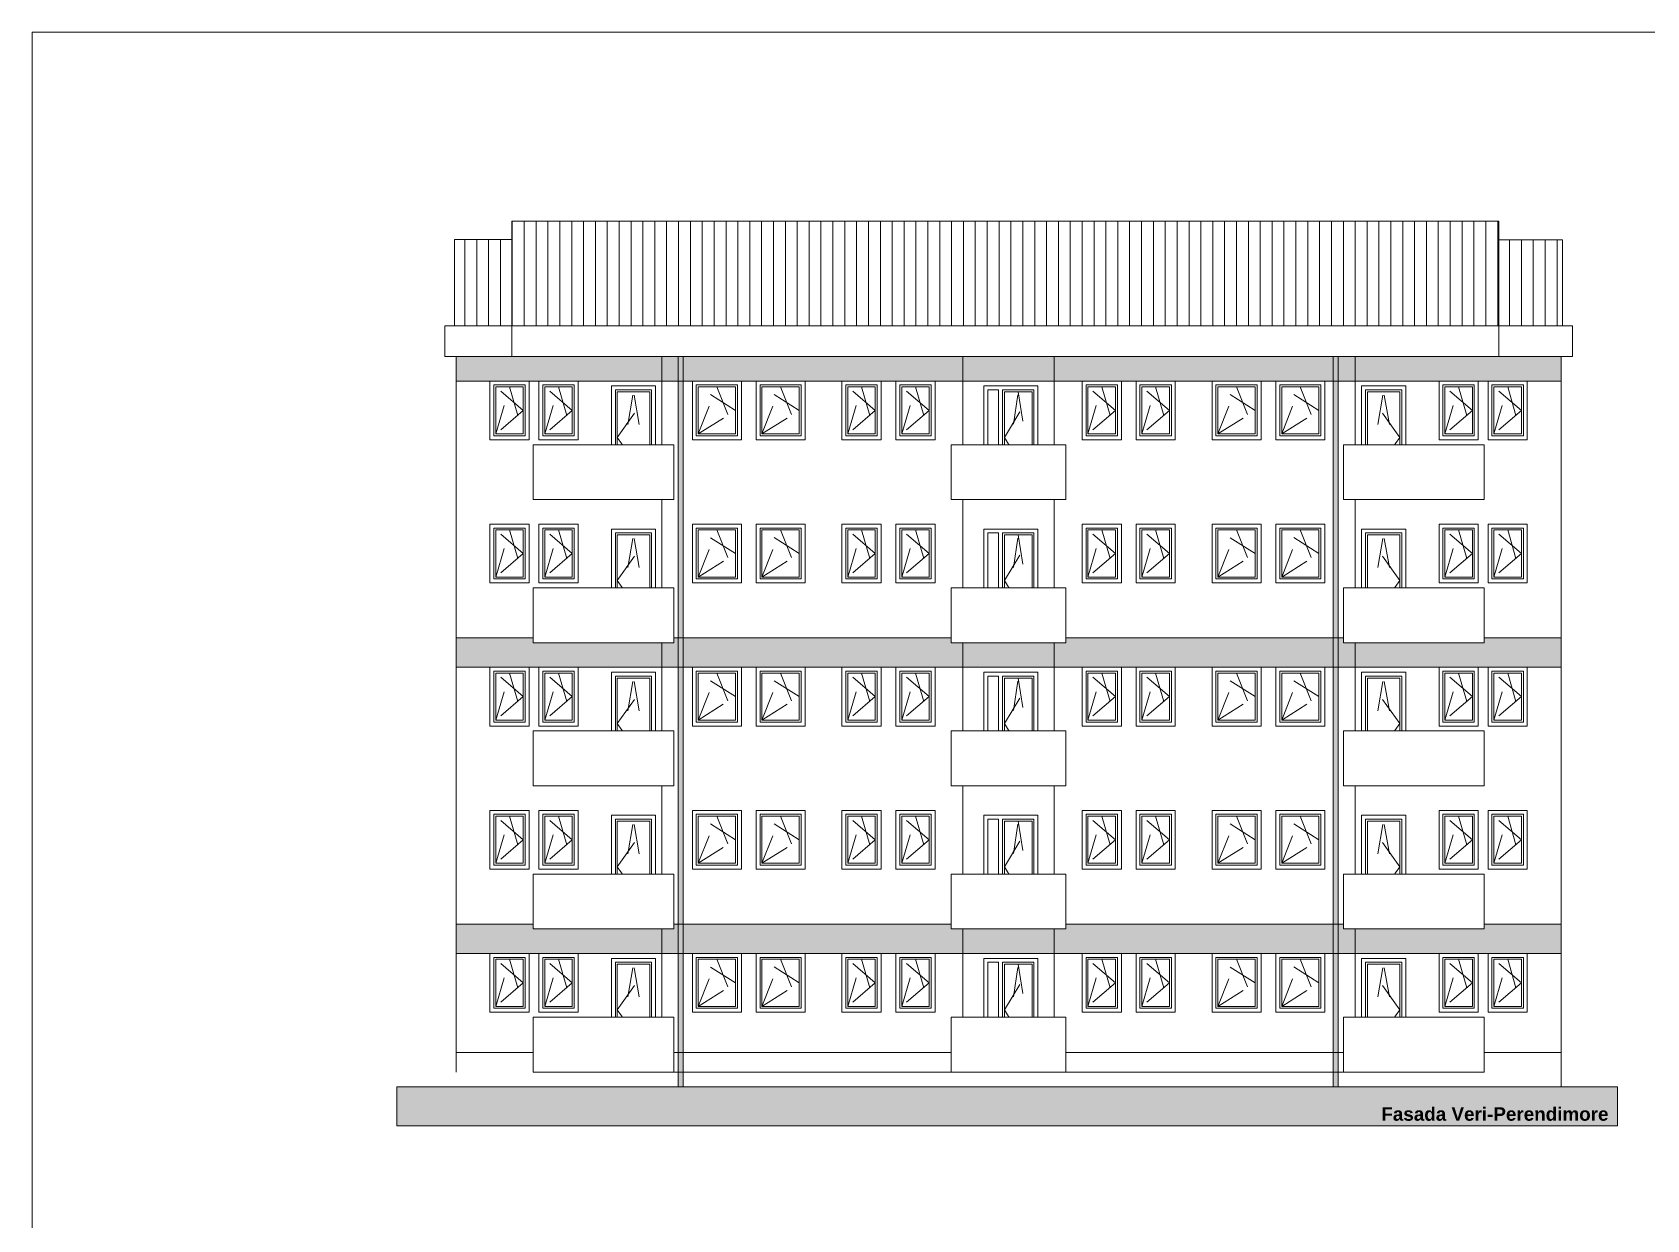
# Model space of a CAD drawing. Header units: millimetres. Extents: x 2447693 to 2624673, y -124111 to -81443.
# Drawn here: x 2573767 to 2600964, y -101454 to -81443 of the extents above; entities that cross this region are included whole.
import ezdxf

# ---------------------------------------------------------------- set-up
doc = ezdxf.new("R2010")
doc.units = ezdxf.units.MM
doc.header["$MEASUREMENT"] = 0
doc.linetypes.add('thk_line_type', pattern=[1000, 500, -500])
doc.linetypes.add('Wipeout_Contour', pattern=[1000, 0, -1000])
for name, color, linetype, lineweight in [('2D Drafting - General_Pen_No__1', 7, 'Continuous', 5), ('Dimensioning - General_Pen_No__41', 7, 'Continuous', 5), ('Exterior walls_Pen_No__1', 7, 'Continuous', 5), ('Exterior walls_Pen_No__20', 1, 'Continuous', 5), ('Exterior walls_Pen_No__80', 3, 'Continuous', 5), ('Lines_Pen_No__20', 1, 'Continuous', 5), ('Shell - Roof_Pen_No__1', 7, 'Continuous', 5), ('Shell - Roof_Pen_No__21', 7, 'Continuous', 5)]:
    doc.layers.add(name, color=color, linetype=linetype, lineweight=lineweight)
doc.layers.add('2D Drafting - General_Pen_No__61', color=7, linetype='Continuous', lineweight=5, true_color=0x6a6a6a)
doc.layers.add('Shell - Roof_Pen_No__81', color=7, linetype='Continuous', lineweight=5, true_color=0x6a6a6a)
doc.layers.add('Exterior walls', color=7, linetype='Continuous')
doc.layers.add('Shell - Roof', color=7, linetype='Continuous')
doc.styles.add('GENERATED_STYLE_1', font='')
doc.styles.get('GENERATED_STYLE_1').set_extended_font_data('Arial', bold=True)
pattern_1 = [(90, (2247653.82, -76424.97), (-200, 0), [])]

# ---------------------------------------------------------------- blocks, each defined once
blk = doc.blocks.new('Wall_1', base_point=(2595731, -86907))
at = {"layer": 'Exterior walls', "linetype": 'Continuous', "lineweight": 5}
blk.add_hatch(color=255, dxfattribs=at).paths.add_polyline_path([(2595681, -86907), (2595681, -99213), (2595764, -99213), (2595764, -86907)])
at = {"layer": 'Exterior walls_Pen_No__1', "color": 7, "linetype": 'Continuous', "lineweight": 5, "flags": 128}
for points in [[(2595681, -86907), (2595681, -99213)], [(2595764, -86907), (2595681, -86907)], [(2595764, -99213), (2595764, -86907)], [(2595681, -99213), (2595764, -99213)]]:
    blk.add_lwpolyline(points, dxfattribs=at)
blk = doc.blocks.new('Wall_2', base_point=(2584697, -86907))
at = {"layer": 'Exterior walls', "linetype": 'Continuous', "lineweight": 5}
blk.add_hatch(color=255, dxfattribs=at).paths.add_polyline_path([(2584647, -86907), (2584647, -99213), (2584730, -99213), (2584730, -86907)])
at = {"layer": 'Exterior walls_Pen_No__1', "color": 7, "linetype": 'Continuous', "lineweight": 5, "flags": 128}
for points in [[(2584647, -86907), (2584647, -99213)], [(2584730, -86907), (2584647, -86907)], [(2584730, -99213), (2584730, -86907)], [(2584647, -99213), (2584730, -99213)]]:
    blk.add_lwpolyline(points, dxfattribs=at)

msp = doc.modelspace()

# ---------------------------------------------------------------- hatches: boundary and pattern name
at = {"layer": '2D Drafting - General_Pen_No__61', "linetype": 'Continuous', "lineweight": 5, "true_color": 0x6a6a6a}
msp.add_hatch(color=251, dxfattribs=at).paths.add_polyline_path([(2583210, -99213), (2600472, -99213), (2600472, -99873), (2583210, -99873), (2579907, -99873), (2579907, -99213)])
at = {"layer": 'Exterior walls_Pen_No__80', "linetype": 'Continuous', "lineweight": 0, "true_color": 0x007f00}
for points in [[(2580906, -86907), (2599522, -86907), (2599522, -87320), (2588975, -87320), (2587984, -87320), (2587034, -87320), (2586539, -87320), (2580906, -87320)], [(2599522, -91647), (2599522, -92143), (2588975, -92143), (2587984, -92143), (2587034, -92143), (2586539, -92143), (2580906, -92143), (2580906, -91647)], [(2599522, -96471), (2599522, -96966), (2588975, -96966), (2587984, -96966), (2587034, -96966), (2586539, -96966), (2580906, -96966), (2580906, -96471)]]:
    msp.add_hatch(color=96, dxfattribs=at).paths.add_polyline_path(points)

# ---------------------------------------------------------------- linework, layer by layer
at = {"layer": '2D Drafting - General_Pen_No__1', "color": 7, "linetype": 'Continuous', "lineweight": 5, "flags": 128}
msp.add_lwpolyline([(2583210, -99213), (2600472, -99213), (2600472, -99873), (2583210, -99873), (2579907, -99873), (2579907, -99213)], close=True, dxfattribs=at)
at = {"layer": 'Exterior walls_Pen_No__1', "color": 7, "linetype": 'Continuous', "lineweight": 5, "flags": 128}
for points in [[(2580906, -86907), (2599522, -86907), (2599522, -87320), (2588975, -87320), (2587984, -87320), (2587034, -87320), (2586539, -87320), (2580906, -87320)], [(2599522, -91647), (2599522, -92143), (2588975, -92143), (2587984, -92143), (2587034, -92143), (2586539, -92143), (2580906, -92143), (2580906, -91647)], [(2599522, -96471), (2599522, -96966), (2588975, -96966), (2587984, -96966), (2587034, -96966), (2586539, -96966), (2580906, -96966), (2580906, -96471)]]:
    msp.add_lwpolyline(points, close=True, dxfattribs=at)
at = {"layer": 'Exterior walls_Pen_No__20', "color": 1, "linetype": 'Continuous', "lineweight": 5}
for points in [[(2581476, -88311), (2582137, -88311), (2582137, -87320), (2581476, -87320)], [(2581542, -88245), (2582071, -88245), (2582071, -87386), (2581542, -87386)], [(2581575, -88211), (2582038, -88211), (2582038, -87419), (2581575, -87419)], [(2582302, -88311), (2582963, -88311), (2582963, -87320), (2582302, -87320)], [(2582368, -88245), (2582896, -88245), (2582896, -87386), (2582368, -87386)], [(2582401, -88211), (2582863, -88211), (2582863, -87419), (2582401, -87419)], [(2584268, -89137), (2583524, -89137), (2583524, -87402), (2584268, -87402)], [(2584201, -89070), (2583590, -89070), (2583590, -87468), (2584201, -87468)], [(2584168, -89037), (2583623, -89037), (2583623, -87501), (2584168, -87501)], [(2584887, -88311), (2585713, -88311), (2585713, -87320), (2584887, -87320)], [(2584953, -88245), (2585647, -88245), (2585647, -87386), (2584953, -87386)], [(2584986, -88211), (2585614, -88211), (2585614, -87419), (2584986, -87419)], [(2585961, -88311), (2586787, -88311), (2586787, -87320), (2585961, -87320)], [(2586027, -88245), (2586720, -88245), (2586720, -87386), (2586027, -87386)], [(2586060, -88211), (2586687, -88211), (2586687, -87419), (2586060, -87419)], [(2587406, -88311), (2588067, -88311), (2588067, -87320), (2587406, -87320)], [(2587472, -88245), (2588001, -88245), (2588001, -87386), (2587472, -87386)], [(2587505, -88211), (2587968, -88211), (2587968, -87419), (2587505, -87419)], [(2588315, -88311), (2588975, -88311), (2588975, -87320), (2588315, -87320)], [(2588381, -88245), (2588909, -88245), (2588909, -87386), (2588381, -87386)], [(2588414, -88211), (2588876, -88211), (2588876, -87419), (2588414, -87419)], [(2590113, -89070), (2590642, -89070), (2590642, -87468), (2590113, -87468)], [(2590146, -89037), (2590609, -89037), (2590609, -87501), (2590146, -87501)], [(2591453, -88311), (2592114, -88311), (2592114, -87320), (2591453, -87320)], [(2591519, -88245), (2592048, -88245), (2592048, -87386), (2591519, -87386)], [(2591552, -88211), (2592015, -88211), (2592015, -87419), (2591552, -87419)], [(2592362, -88311), (2593022, -88311), (2593022, -87320), (2592362, -87320)], [(2592428, -88245), (2592956, -88245), (2592956, -87386), (2592428, -87386)], [(2592461, -88211), (2592923, -88211), (2592923, -87419), (2592461, -87419)], [(2593642, -88311), (2594468, -88311), (2594468, -87320), (2593642, -87320)], [(2593708, -88245), (2594402, -88245), (2594402, -87386), (2593708, -87386)], [(2593741, -88211), (2594369, -88211), (2594369, -87419), (2593741, -87419)], [(2594715, -88311), (2595541, -88311), (2595541, -87320), (2594715, -87320)], [(2594781, -88245), (2595475, -88245), (2595475, -87386), (2594781, -87386)], [(2594815, -88211), (2595442, -88211), (2595442, -87419), (2594815, -87419)], [(2596161, -89137), (2596904, -89137), (2596904, -87402), (2596161, -87402)], [(2596227, -89070), (2596838, -89070), (2596838, -87468), (2596227, -87468)], [(2596260, -89037), (2596805, -89037), (2596805, -87501), (2596260, -87501)], [(2597466, -88311), (2598126, -88311), (2598126, -87320), (2597466, -87320)], [(2597532, -88245), (2598060, -88245), (2598060, -87386), (2597532, -87386)], [(2597565, -88211), (2598027, -88211), (2598027, -87419), (2597565, -87419)], [(2598292, -88311), (2598952, -88311), (2598952, -87320), (2598292, -87320)], [(2598358, -88245), (2598886, -88245), (2598886, -87386), (2598358, -87386)], [(2598391, -88211), (2598853, -88211), (2598853, -87419), (2598391, -87419)], [(2581476, -90722), (2582137, -90722), (2582137, -89731), (2581476, -89731)], [(2582302, -90722), (2582963, -90722), (2582963, -89731), (2582302, -89731)], [(2584887, -90722), (2585713, -90722), (2585713, -89731), (2584887, -89731)], [(2585961, -90722), (2586787, -90722), (2586787, -89731), (2585961, -89731)], [(2587406, -90722), (2588067, -90722), (2588067, -89731), (2587406, -89731)], [(2588315, -90722), (2588975, -90722), (2588975, -89731), (2588315, -89731)], [(2591453, -90722), (2592114, -90722), (2592114, -89731), (2591453, -89731)], [(2592362, -90722), (2593022, -90722), (2593022, -89731), (2592362, -89731)], [(2593642, -90722), (2594468, -90722), (2594468, -89731), (2593642, -89731)], [(2594715, -90722), (2595541, -90722), (2595541, -89731), (2594715, -89731)], [(2597466, -90722), (2598126, -90722), (2598126, -89731), (2597466, -89731)], [(2598292, -90722), (2598952, -90722), (2598952, -89731), (2598292, -89731)], [(2581542, -90656), (2582071, -90656), (2582071, -89797), (2581542, -89797)], [(2581575, -90623), (2582038, -90623), (2582038, -89830), (2581575, -89830)], [(2582368, -90656), (2582896, -90656), (2582896, -89797), (2582368, -89797)], [(2582401, -90623), (2582863, -90623), (2582863, -89830), (2582401, -89830)], [(2584268, -91548), (2583524, -91548), (2583524, -89814), (2584268, -89814)], [(2584201, -91482), (2583590, -91482), (2583590, -89880), (2584201, -89880)], [(2584168, -91449), (2583623, -91449), (2583623, -89913), (2584168, -89913)], [(2584953, -90656), (2585647, -90656), (2585647, -89797), (2584953, -89797)], [(2584986, -90623), (2585614, -90623), (2585614, -89830), (2584986, -89830)], [(2586027, -90656), (2586720, -90656), (2586720, -89797), (2586027, -89797)], [(2586060, -90623), (2586687, -90623), (2586687, -89830), (2586060, -89830)], [(2587472, -90656), (2588001, -90656), (2588001, -89797), (2587472, -89797)], [(2587505, -90623), (2587968, -90623), (2587968, -89830), (2587505, -89830)], [(2588381, -90656), (2588909, -90656), (2588909, -89797), (2588381, -89797)], [(2588414, -90623), (2588876, -90623), (2588876, -89830), (2588414, -89830)], [(2590113, -91482), (2590642, -91482), (2590642, -89880), (2590113, -89880)], [(2590146, -91449), (2590609, -91449), (2590609, -89913), (2590146, -89913)], [(2591519, -90656), (2592048, -90656), (2592048, -89797), (2591519, -89797)], [(2591552, -90623), (2592015, -90623), (2592015, -89830), (2591552, -89830)], [(2592428, -90656), (2592956, -90656), (2592956, -89797), (2592428, -89797)], [(2592461, -90623), (2592923, -90623), (2592923, -89830), (2592461, -89830)], [(2593708, -90656), (2594402, -90656), (2594402, -89797), (2593708, -89797)], [(2593741, -90623), (2594369, -90623), (2594369, -89830), (2593741, -89830)], [(2594781, -90656), (2595475, -90656), (2595475, -89797), (2594781, -89797)], [(2594815, -90623), (2595442, -90623), (2595442, -89830), (2594815, -89830)], [(2596161, -91548), (2596904, -91548), (2596904, -89814), (2596161, -89814)], [(2596227, -91482), (2596838, -91482), (2596838, -89880), (2596227, -89880)], [(2596260, -91449), (2596805, -91449), (2596805, -89913), (2596260, -89913)], [(2597532, -90656), (2598060, -90656), (2598060, -89797), (2597532, -89797)], [(2597565, -90623), (2598027, -90623), (2598027, -89830), (2597565, -89830)], [(2598358, -90656), (2598886, -90656), (2598886, -89797), (2598358, -89797)], [(2598391, -90623), (2598853, -90623), (2598853, -89830), (2598391, -89830)], [(2581476, -93134), (2582137, -93134), (2582137, -92143), (2581476, -92143)], [(2582302, -93134), (2582963, -93134), (2582963, -92143), (2582302, -92143)], [(2584887, -93134), (2585713, -93134), (2585713, -92143), (2584887, -92143)], [(2585961, -93134), (2586787, -93134), (2586787, -92143), (2585961, -92143)], [(2587406, -93134), (2588067, -93134), (2588067, -92143), (2587406, -92143)], [(2588315, -93134), (2588975, -93134), (2588975, -92143), (2588315, -92143)], [(2591453, -93134), (2592114, -93134), (2592114, -92143), (2591453, -92143)], [(2592362, -93134), (2593022, -93134), (2593022, -92143), (2592362, -92143)], [(2593642, -93134), (2594468, -93134), (2594468, -92143), (2593642, -92143)], [(2594715, -93134), (2595541, -93134), (2595541, -92143), (2594715, -92143)], [(2597466, -93134), (2598126, -93134), (2598126, -92143), (2597466, -92143)], [(2598292, -93134), (2598952, -93134), (2598952, -92143), (2598292, -92143)], [(2581542, -93068), (2582071, -93068), (2582071, -92209), (2581542, -92209)], [(2581575, -93035), (2582038, -93035), (2582038, -92242), (2581575, -92242)], [(2582368, -93068), (2582896, -93068), (2582896, -92209), (2582368, -92209)], [(2582401, -93035), (2582863, -93035), (2582863, -92242), (2582401, -92242)], [(2584268, -93960), (2583524, -93960), (2583524, -92225), (2584268, -92225)], [(2584201, -93894), (2583590, -93894), (2583590, -92292), (2584201, -92292)], [(2584168, -93861), (2583623, -93861), (2583623, -92325), (2584168, -92325)], [(2584953, -93068), (2585647, -93068), (2585647, -92209), (2584953, -92209)], [(2584986, -93035), (2585614, -93035), (2585614, -92242), (2584986, -92242)], [(2586027, -93068), (2586720, -93068), (2586720, -92209), (2586027, -92209)], [(2586060, -93035), (2586687, -93035), (2586687, -92242), (2586060, -92242)], [(2587472, -93068), (2588001, -93068), (2588001, -92209), (2587472, -92209)], [(2587505, -93035), (2587968, -93035), (2587968, -92242), (2587505, -92242)], [(2588381, -93068), (2588909, -93068), (2588909, -92209), (2588381, -92209)], [(2588414, -93035), (2588876, -93035), (2588876, -92242), (2588414, -92242)], [(2590113, -93894), (2590642, -93894), (2590642, -92292), (2590113, -92292)], [(2590146, -93861), (2590609, -93861), (2590609, -92325), (2590146, -92325)], [(2591519, -93068), (2592048, -93068), (2592048, -92209), (2591519, -92209)], [(2591552, -93035), (2592015, -93035), (2592015, -92242), (2591552, -92242)], [(2592428, -93068), (2592956, -93068), (2592956, -92209), (2592428, -92209)], [(2592461, -93035), (2592923, -93035), (2592923, -92242), (2592461, -92242)], [(2593708, -93068), (2594402, -93068), (2594402, -92209), (2593708, -92209)], [(2593741, -93035), (2594369, -93035), (2594369, -92242), (2593741, -92242)], [(2594781, -93068), (2595475, -93068), (2595475, -92209), (2594781, -92209)], [(2594815, -93035), (2595442, -93035), (2595442, -92242), (2594815, -92242)], [(2596161, -93960), (2596904, -93960), (2596904, -92225), (2596161, -92225)], [(2596227, -93894), (2596838, -93894), (2596838, -92292), (2596227, -92292)], [(2596260, -93861), (2596805, -93861), (2596805, -92325), (2596260, -92325)], [(2597532, -93068), (2598060, -93068), (2598060, -92209), (2597532, -92209)], [(2597565, -93035), (2598027, -93035), (2598027, -92242), (2597565, -92242)], [(2598358, -93068), (2598886, -93068), (2598886, -92209), (2598358, -92209)], [(2598391, -93035), (2598853, -93035), (2598853, -92242), (2598391, -92242)], [(2581476, -95546), (2582137, -95546), (2582137, -94555), (2581476, -94555)], [(2581542, -95480), (2582071, -95480), (2582071, -94621), (2581542, -94621)], [(2582302, -95546), (2582963, -95546), (2582963, -94555), (2582302, -94555)], [(2582368, -95480), (2582896, -95480), (2582896, -94621), (2582368, -94621)], [(2584268, -96372), (2583524, -96372), (2583524, -94637), (2584268, -94637)], [(2584887, -95546), (2585713, -95546), (2585713, -94555), (2584887, -94555)], [(2584953, -95480), (2585647, -95480), (2585647, -94621), (2584953, -94621)], [(2585961, -95546), (2586787, -95546), (2586787, -94555), (2585961, -94555)], [(2586027, -95480), (2586720, -95480), (2586720, -94621), (2586027, -94621)], [(2587406, -95546), (2588067, -95546), (2588067, -94555), (2587406, -94555)], [(2587472, -95480), (2588001, -95480), (2588001, -94621), (2587472, -94621)], [(2588315, -95546), (2588975, -95546), (2588975, -94555), (2588315, -94555)], [(2588381, -95480), (2588909, -95480), (2588909, -94621), (2588381, -94621)], [(2591453, -95546), (2592114, -95546), (2592114, -94555), (2591453, -94555)], [(2591519, -95480), (2592048, -95480), (2592048, -94621), (2591519, -94621)], [(2592362, -95546), (2593022, -95546), (2593022, -94555), (2592362, -94555)], [(2592428, -95480), (2592956, -95480), (2592956, -94621), (2592428, -94621)], [(2593642, -95546), (2594468, -95546), (2594468, -94555), (2593642, -94555)], [(2593708, -95480), (2594402, -95480), (2594402, -94621), (2593708, -94621)], [(2594715, -95546), (2595541, -95546), (2595541, -94555), (2594715, -94555)], [(2594781, -95480), (2595475, -95480), (2595475, -94621), (2594781, -94621)], [(2596161, -96372), (2596904, -96372), (2596904, -94637), (2596161, -94637)], [(2597466, -95546), (2598126, -95546), (2598126, -94555), (2597466, -94555)], [(2597532, -95480), (2598060, -95480), (2598060, -94621), (2597532, -94621)], [(2598292, -95546), (2598952, -95546), (2598952, -94555), (2598292, -94555)], [(2598358, -95480), (2598886, -95480), (2598886, -94621), (2598358, -94621)], [(2581575, -95447), (2582038, -95447), (2582038, -94654), (2581575, -94654)], [(2582401, -95447), (2582863, -95447), (2582863, -94654), (2582401, -94654)], [(2584201, -96306), (2583590, -96306), (2583590, -94703), (2584201, -94703)], [(2584168, -96272), (2583623, -96272), (2583623, -94736), (2584168, -94736)], [(2584986, -95447), (2585614, -95447), (2585614, -94654), (2584986, -94654)], [(2586060, -95447), (2586687, -95447), (2586687, -94654), (2586060, -94654)], [(2587505, -95447), (2587968, -95447), (2587968, -94654), (2587505, -94654)], [(2588414, -95447), (2588876, -95447), (2588876, -94654), (2588414, -94654)], [(2590113, -96306), (2590642, -96306), (2590642, -94703), (2590113, -94703)], [(2590146, -96272), (2590609, -96272), (2590609, -94736), (2590146, -94736)], [(2591552, -95447), (2592015, -95447), (2592015, -94654), (2591552, -94654)], [(2592461, -95447), (2592923, -95447), (2592923, -94654), (2592461, -94654)], [(2593741, -95447), (2594369, -95447), (2594369, -94654), (2593741, -94654)], [(2594815, -95447), (2595442, -95447), (2595442, -94654), (2594815, -94654)], [(2596227, -96306), (2596838, -96306), (2596838, -94703), (2596227, -94703)], [(2596260, -96272), (2596805, -96272), (2596805, -94736), (2596260, -94736)], [(2597565, -95447), (2598027, -95447), (2598027, -94654), (2597565, -94654)], [(2598391, -95447), (2598853, -95447), (2598853, -94654), (2598391, -94654)], [(2581476, -97957), (2582137, -97957), (2582137, -96966), (2581476, -96966)], [(2581542, -97891), (2582071, -97891), (2582071, -97032), (2581542, -97032)], [(2581575, -97858), (2582038, -97858), (2582038, -97065), (2581575, -97065)], [(2582302, -97957), (2582963, -97957), (2582963, -96966), (2582302, -96966)], [(2582368, -97891), (2582896, -97891), (2582896, -97032), (2582368, -97032)], [(2582401, -97858), (2582863, -97858), (2582863, -97065), (2582401, -97065)], [(2584268, -98783), (2583524, -98783), (2583524, -97049), (2584268, -97049)], [(2584887, -97957), (2585713, -97957), (2585713, -96966), (2584887, -96966)], [(2584953, -97891), (2585647, -97891), (2585647, -97032), (2584953, -97032)], [(2584986, -97858), (2585614, -97858), (2585614, -97065), (2584986, -97065)], [(2585961, -97957), (2586787, -97957), (2586787, -96966), (2585961, -96966)], [(2586027, -97891), (2586720, -97891), (2586720, -97032), (2586027, -97032)], [(2586060, -97858), (2586687, -97858), (2586687, -97065), (2586060, -97065)], [(2587406, -97957), (2588067, -97957), (2588067, -96966), (2587406, -96966)], [(2587472, -97891), (2588001, -97891), (2588001, -97032), (2587472, -97032)], [(2587505, -97858), (2587968, -97858), (2587968, -97065), (2587505, -97065)], [(2588315, -97957), (2588975, -97957), (2588975, -96966), (2588315, -96966)], [(2588381, -97891), (2588909, -97891), (2588909, -97032), (2588381, -97032)], [(2588414, -97858), (2588876, -97858), (2588876, -97065), (2588414, -97065)], [(2591453, -97957), (2592114, -97957), (2592114, -96966), (2591453, -96966)], [(2591519, -97891), (2592048, -97891), (2592048, -97032), (2591519, -97032)], [(2591552, -97858), (2592015, -97858), (2592015, -97065), (2591552, -97065)], [(2592362, -97957), (2593022, -97957), (2593022, -96966), (2592362, -96966)], [(2592428, -97891), (2592956, -97891), (2592956, -97032), (2592428, -97032)], [(2592461, -97858), (2592923, -97858), (2592923, -97065), (2592461, -97065)], [(2593642, -97957), (2594468, -97957), (2594468, -96966), (2593642, -96966)], [(2593708, -97891), (2594402, -97891), (2594402, -97032), (2593708, -97032)], [(2593741, -97858), (2594369, -97858), (2594369, -97065), (2593741, -97065)], [(2594715, -97957), (2595541, -97957), (2595541, -96966), (2594715, -96966)], [(2594781, -97891), (2595475, -97891), (2595475, -97032), (2594781, -97032)], [(2594815, -97858), (2595442, -97858), (2595442, -97065), (2594815, -97065)], [(2596161, -98783), (2596904, -98783), (2596904, -97049), (2596161, -97049)], [(2597466, -97957), (2598126, -97957), (2598126, -96966), (2597466, -96966)], [(2597532, -97891), (2598060, -97891), (2598060, -97032), (2597532, -97032)], [(2597565, -97858), (2598027, -97858), (2598027, -97065), (2597565, -97065)], [(2598292, -97957), (2598952, -97957), (2598952, -96966), (2598292, -96966)], [(2598358, -97891), (2598886, -97891), (2598886, -97032), (2598358, -97032)], [(2598391, -97858), (2598853, -97858), (2598853, -97065), (2598391, -97065)], [(2584201, -98717), (2583590, -98717), (2583590, -97115), (2584201, -97115)], [(2584168, -98684), (2583623, -98684), (2583623, -97148), (2584168, -97148)], [(2590113, -98717), (2590642, -98717), (2590642, -97115), (2590113, -97115)], [(2590146, -98684), (2590609, -98684), (2590609, -97148), (2590146, -97148)], [(2596227, -98717), (2596838, -98717), (2596838, -97115), (2596227, -97115)], [(2596260, -98684), (2596805, -98684), (2596805, -97148), (2596260, -97148)]]:
    msp.add_lwpolyline(points, close=True, dxfattribs=at)
for points in [[(2590047, -87402), (2589799, -87402), (2589799, -89137), (2590047, -89137)], [(2590047, -87468), (2589865, -87468), (2589865, -89070), (2590047, -89070)], [(2590047, -89137), (2590708, -89137), (2590708, -87402), (2590047, -87402)], [(2590047, -87468), (2590047, -89070)], [(2590047, -89814), (2589799, -89814), (2589799, -91548), (2590047, -91548)], [(2590047, -89880), (2589865, -89880), (2589865, -91482), (2590047, -91482)], [(2590047, -91548), (2590708, -91548), (2590708, -89814), (2590047, -89814)], [(2590047, -89880), (2590047, -91482)], [(2590047, -92225), (2589799, -92225), (2589799, -93960), (2590047, -93960)], [(2590047, -92292), (2589865, -92292), (2589865, -93894), (2590047, -93894)], [(2590047, -93960), (2590708, -93960), (2590708, -92225), (2590047, -92225)], [(2590047, -92292), (2590047, -93894)], [(2590047, -94637), (2589799, -94637), (2589799, -96372), (2590047, -96372)], [(2590047, -96372), (2590708, -96372), (2590708, -94637), (2590047, -94637)], [(2590047, -94703), (2589865, -94703), (2589865, -96306), (2590047, -96306)], [(2590047, -94703), (2590047, -96306)], [(2590047, -97049), (2589799, -97049), (2589799, -98783), (2590047, -98783)], [(2590047, -98783), (2590708, -98783), (2590708, -97049), (2590047, -97049)], [(2590047, -97115), (2589865, -97115), (2589865, -98717), (2590047, -98717)], [(2590047, -97115), (2590047, -98717)]]:
    msp.add_lwpolyline(points, dxfattribs=at)
at = {"layer": 'Lines_Pen_No__20', "color": 1, "linetype": 'thk_line_type', "lineweight": 5}
for p, q in [((2581575, -88211), (2581806, -87419)), ((2582038, -87815), (2581575, -87419)), ((2581806, -87419), (2582038, -88211)), ((2582401, -88211), (2582632, -87419)), ((2582863, -87815), (2582401, -87419)), ((2582632, -87419), (2582863, -88211)), ((2583623, -88269), (2584168, -87501)), ((2583623, -89037), (2583896, -87501)), ((2584168, -89037), (2583896, -87501)), ((2585614, -87815), (2584986, -87419)), ((2584986, -88211), (2585300, -87419)), ((2585300, -87419), (2585614, -88211)), ((2586687, -87815), (2586060, -87419)), ((2586060, -88211), (2586374, -87419)), ((2586374, -87419), (2586687, -88211)), ((2587505, -88211), (2587736, -87419)), ((2587968, -87815), (2587505, -87419)), ((2587736, -87419), (2587968, -88211)), ((2588414, -88211), (2588645, -87419)), ((2588876, -87815), (2588414, -87419)), ((2588645, -87419), (2588876, -88211)), ((2590146, -88269), (2590609, -87501)), ((2590146, -89037), (2590377, -87501)), ((2590377, -87501), (2590609, -89037)), ((2591552, -88211), (2591783, -87419)), ((2592015, -87815), (2591552, -87419)), ((2591783, -87419), (2592015, -88211)), ((2592461, -88211), (2592692, -87419)), ((2592923, -87815), (2592461, -87419)), ((2592692, -87419), (2592923, -88211)), ((2594369, -87815), (2593741, -87419)), ((2593741, -88211), (2594055, -87419)), ((2594055, -87419), (2594369, -88211)), ((2595442, -87815), (2594815, -87419)), ((2594815, -88211), (2595128, -87419)), ((2595128, -87419), (2595442, -88211)), ((2596805, -88269), (2596260, -87501)), ((2596260, -89037), (2596532, -87501)), ((2596805, -89037), (2596532, -87501)), ((2597565, -88211), (2597796, -87419)), ((2598027, -87815), (2597565, -87419)), ((2597796, -87419), (2598027, -88211)), ((2598391, -88211), (2598622, -87419)), ((2598853, -87815), (2598391, -87419)), ((2598622, -87419), (2598853, -88211)), ((2582038, -87815), (2581575, -88211)), ((2582863, -87815), (2582401, -88211)), ((2584986, -88211), (2585614, -87815)), ((2586060, -88211), (2586687, -87815)), ((2587968, -87815), (2587505, -88211)), ((2588876, -87815), (2588414, -88211)), ((2592015, -87815), (2591552, -88211)), ((2592923, -87815), (2592461, -88211)), ((2593741, -88211), (2594369, -87815)), ((2594815, -88211), (2595442, -87815)), ((2598027, -87815), (2597565, -88211)), ((2598853, -87815), (2598391, -88211)), ((2583623, -88269), (2584168, -89037)), ((2590146, -88269), (2590609, -89037)), ((2596805, -88269), (2596260, -89037)), ((2581575, -90623), (2581806, -89830)), ((2582038, -90227), (2581575, -89830)), ((2581806, -89830), (2582038, -90623)), ((2582401, -90623), (2582632, -89830)), ((2582863, -90227), (2582401, -89830)), ((2582632, -89830), (2582863, -90623)), ((2583623, -90681), (2584168, -89913)), ((2583623, -91449), (2583896, -89913)), ((2584168, -91449), (2583896, -89913)), ((2585614, -90227), (2584986, -89830)), ((2584986, -90623), (2585300, -89830)), ((2585300, -89830), (2585614, -90623)), ((2586687, -90227), (2586060, -89830)), ((2586060, -90623), (2586374, -89830)), ((2586374, -89830), (2586687, -90623)), ((2587505, -90623), (2587736, -89830)), ((2587968, -90227), (2587505, -89830)), ((2587736, -89830), (2587968, -90623)), ((2588414, -90623), (2588645, -89830)), ((2588876, -90227), (2588414, -89830)), ((2588645, -89830), (2588876, -90623)), ((2590146, -90681), (2590609, -89913)), ((2590146, -91449), (2590377, -89913)), ((2590377, -89913), (2590609, -91449)), ((2591552, -90623), (2591783, -89830)), ((2592015, -90227), (2591552, -89830)), ((2591783, -89830), (2592015, -90623)), ((2592461, -90623), (2592692, -89830)), ((2592923, -90227), (2592461, -89830)), ((2592692, -89830), (2592923, -90623)), ((2594369, -90227), (2593741, -89830)), ((2593741, -90623), (2594055, -89830)), ((2594055, -89830), (2594369, -90623)), ((2595442, -90227), (2594815, -89830)), ((2594815, -90623), (2595128, -89830)), ((2595128, -89830), (2595442, -90623)), ((2596805, -90681), (2596260, -89913)), ((2596260, -91449), (2596532, -89913)), ((2596805, -91449), (2596532, -89913)), ((2597565, -90623), (2597796, -89830)), ((2598027, -90227), (2597565, -89830)), ((2597796, -89830), (2598027, -90623)), ((2598391, -90623), (2598622, -89830)), ((2598853, -90227), (2598391, -89830)), ((2598622, -89830), (2598853, -90623)), ((2582038, -90227), (2581575, -90623)), ((2582863, -90227), (2582401, -90623)), ((2584986, -90623), (2585614, -90227)), ((2586060, -90623), (2586687, -90227)), ((2587968, -90227), (2587505, -90623)), ((2588876, -90227), (2588414, -90623)), ((2592015, -90227), (2591552, -90623)), ((2592923, -90227), (2592461, -90623)), ((2593741, -90623), (2594369, -90227)), ((2594815, -90623), (2595442, -90227)), ((2598027, -90227), (2597565, -90623)), ((2598853, -90227), (2598391, -90623)), ((2583623, -90681), (2584168, -91449)), ((2590146, -90681), (2590609, -91449)), ((2596805, -90681), (2596260, -91449)), ((2581575, -93035), (2581806, -92242)), ((2582038, -92638), (2581575, -92242)), ((2581806, -92242), (2582038, -93035)), ((2582401, -93035), (2582632, -92242)), ((2582863, -92638), (2582401, -92242)), ((2582632, -92242), (2582863, -93035)), ((2583623, -93093), (2584168, -92325)), ((2583623, -93861), (2583896, -92325)), ((2584168, -93861), (2583896, -92325)), ((2585614, -92638), (2584986, -92242)), ((2584986, -93035), (2585300, -92242)), ((2585300, -92242), (2585614, -93035)), ((2586687, -92638), (2586060, -92242)), ((2586060, -93035), (2586374, -92242)), ((2586374, -92242), (2586687, -93035)), ((2587505, -93035), (2587736, -92242)), ((2587968, -92638), (2587505, -92242)), ((2587736, -92242), (2587968, -93035)), ((2588414, -93035), (2588645, -92242)), ((2588876, -92638), (2588414, -92242)), ((2588645, -92242), (2588876, -93035)), ((2590146, -93093), (2590609, -92325)), ((2590146, -93861), (2590377, -92325)), ((2590377, -92325), (2590609, -93861)), ((2591552, -93035), (2591783, -92242)), ((2592015, -92638), (2591552, -92242)), ((2591783, -92242), (2592015, -93035)), ((2592461, -93035), (2592692, -92242)), ((2592923, -92638), (2592461, -92242)), ((2592692, -92242), (2592923, -93035)), ((2594369, -92638), (2593741, -92242)), ((2593741, -93035), (2594055, -92242)), ((2594055, -92242), (2594369, -93035)), ((2595442, -92638), (2594815, -92242)), ((2594815, -93035), (2595128, -92242)), ((2595128, -92242), (2595442, -93035)), ((2596805, -93093), (2596260, -92325)), ((2596260, -93861), (2596532, -92325)), ((2596805, -93861), (2596532, -92325)), ((2597565, -93035), (2597796, -92242)), ((2598027, -92638), (2597565, -92242)), ((2597796, -92242), (2598027, -93035)), ((2598391, -93035), (2598622, -92242)), ((2598853, -92638), (2598391, -92242)), ((2598622, -92242), (2598853, -93035)), ((2582038, -92638), (2581575, -93035)), ((2582863, -92638), (2582401, -93035)), ((2584986, -93035), (2585614, -92638)), ((2586060, -93035), (2586687, -92638)), ((2587968, -92638), (2587505, -93035)), ((2588876, -92638), (2588414, -93035)), ((2592015, -92638), (2591552, -93035)), ((2592923, -92638), (2592461, -93035)), ((2593741, -93035), (2594369, -92638)), ((2594815, -93035), (2595442, -92638)), ((2598027, -92638), (2597565, -93035)), ((2598853, -92638), (2598391, -93035)), ((2583623, -93093), (2584168, -93861)), ((2590146, -93093), (2590609, -93861)), ((2596805, -93093), (2596260, -93861)), ((2581575, -95447), (2581806, -94654)), ((2582038, -95050), (2581575, -94654)), ((2581806, -94654), (2582038, -95447)), ((2582401, -95447), (2582632, -94654)), ((2582863, -95050), (2582401, -94654)), ((2582632, -94654), (2582863, -95447)), ((2583623, -95504), (2584168, -94736)), ((2583623, -96272), (2583896, -94736)), ((2584168, -96272), (2583896, -94736)), ((2585614, -95050), (2584986, -94654)), ((2584986, -95447), (2585300, -94654)), ((2585300, -94654), (2585614, -95447)), ((2586687, -95050), (2586060, -94654)), ((2586060, -95447), (2586374, -94654)), ((2586374, -94654), (2586687, -95447)), ((2587505, -95447), (2587736, -94654)), ((2587968, -95050), (2587505, -94654)), ((2587736, -94654), (2587968, -95447)), ((2588414, -95447), (2588645, -94654)), ((2588876, -95050), (2588414, -94654)), ((2588645, -94654), (2588876, -95447)), ((2590146, -95504), (2590609, -94736)), ((2590146, -96272), (2590377, -94736)), ((2590377, -94736), (2590609, -96272)), ((2591552, -95447), (2591783, -94654)), ((2592015, -95050), (2591552, -94654)), ((2591783, -94654), (2592015, -95447)), ((2592461, -95447), (2592692, -94654)), ((2592923, -95050), (2592461, -94654)), ((2592692, -94654), (2592923, -95447)), ((2594369, -95050), (2593741, -94654)), ((2593741, -95447), (2594055, -94654)), ((2594055, -94654), (2594369, -95447)), ((2595442, -95050), (2594815, -94654)), ((2594815, -95447), (2595128, -94654)), ((2595128, -94654), (2595442, -95447)), ((2596805, -95504), (2596260, -94736)), ((2596260, -96272), (2596532, -94736)), ((2596805, -96272), (2596532, -94736)), ((2597565, -95447), (2597796, -94654)), ((2598027, -95050), (2597565, -94654)), ((2597796, -94654), (2598027, -95447)), ((2598391, -95447), (2598622, -94654)), ((2598853, -95050), (2598391, -94654)), ((2598622, -94654), (2598853, -95447)), ((2582038, -95050), (2581575, -95447)), ((2582863, -95050), (2582401, -95447)), ((2584986, -95447), (2585614, -95050)), ((2586060, -95447), (2586687, -95050)), ((2587968, -95050), (2587505, -95447)), ((2588876, -95050), (2588414, -95447)), ((2592015, -95050), (2591552, -95447)), ((2592923, -95050), (2592461, -95447)), ((2593741, -95447), (2594369, -95050)), ((2594815, -95447), (2595442, -95050)), ((2598027, -95050), (2597565, -95447)), ((2598853, -95050), (2598391, -95447)), ((2583623, -95504), (2584168, -96272)), ((2590146, -95504), (2590609, -96272)), ((2596805, -95504), (2596260, -96272)), ((2581575, -97858), (2581806, -97065)), ((2582038, -97462), (2581575, -97065)), ((2581806, -97065), (2582038, -97858)), ((2582401, -97858), (2582632, -97065)), ((2582863, -97462), (2582401, -97065)), ((2582632, -97065), (2582863, -97858)), ((2585614, -97462), (2584986, -97065)), ((2584986, -97858), (2585300, -97065)), ((2585300, -97065), (2585614, -97858)), ((2586687, -97462), (2586060, -97065)), ((2586060, -97858), (2586374, -97065)), ((2586374, -97065), (2586687, -97858)), ((2587505, -97858), (2587736, -97065)), ((2587968, -97462), (2587505, -97065)), ((2587736, -97065), (2587968, -97858)), ((2588414, -97858), (2588645, -97065)), ((2588876, -97462), (2588414, -97065)), ((2588645, -97065), (2588876, -97858)), ((2591552, -97858), (2591783, -97065)), ((2592015, -97462), (2591552, -97065)), ((2591783, -97065), (2592015, -97858)), ((2592461, -97858), (2592692, -97065)), ((2592923, -97462), (2592461, -97065)), ((2592692, -97065), (2592923, -97858)), ((2594369, -97462), (2593741, -97065)), ((2593741, -97858), (2594055, -97065)), ((2594055, -97065), (2594369, -97858)), ((2595442, -97462), (2594815, -97065)), ((2594815, -97858), (2595128, -97065)), ((2595128, -97065), (2595442, -97858)), ((2597565, -97858), (2597796, -97065)), ((2598027, -97462), (2597565, -97065)), ((2597796, -97065), (2598027, -97858)), ((2598391, -97858), (2598622, -97065)), ((2598853, -97462), (2598391, -97065)), ((2598622, -97065), (2598853, -97858)), ((2583623, -97916), (2584168, -97148)), ((2583623, -98684), (2583896, -97148)), ((2584168, -98684), (2583896, -97148)), ((2590146, -97916), (2590609, -97148)), ((2590146, -98684), (2590377, -97148)), ((2590377, -97148), (2590609, -98684)), ((2596805, -97916), (2596260, -97148)), ((2596260, -98684), (2596532, -97148)), ((2596805, -98684), (2596532, -97148)), ((2582038, -97462), (2581575, -97858)), ((2582863, -97462), (2582401, -97858)), ((2584986, -97858), (2585614, -97462)), ((2586060, -97858), (2586687, -97462)), ((2587968, -97462), (2587505, -97858)), ((2588876, -97462), (2588414, -97858)), ((2592015, -97462), (2591552, -97858)), ((2592923, -97462), (2592461, -97858)), ((2593741, -97858), (2594369, -97462)), ((2594815, -97858), (2595442, -97462)), ((2598027, -97462), (2597565, -97858)), ((2598853, -97462), (2598391, -97858)), ((2583623, -97916), (2584168, -98684)), ((2590146, -97916), (2590609, -98684)), ((2596805, -97916), (2596260, -98684))]:
    msp.add_line(p, q, dxfattribs=at)
at = {"layer": 'Shell - Roof_Pen_No__1', "color": 7, "linetype": 'Continuous', "lineweight": 5}
for p, q in [((2584375, -86907), (2584375, -88393)), ((2589446, -86907), (2589446, -88393)), ((2590982, -86907), (2590982, -88393)), ((2596053, -86907), (2596053, -88393)), ((2584375, -89318), (2584375, -90805)), ((2589446, -89318), (2589446, -90805)), ((2590982, -89318), (2590982, -90805)), ((2596053, -89318), (2596053, -90805)), ((2584375, -91730), (2584375, -93217)), ((2589446, -91730), (2589446, -93217)), ((2590982, -91730), (2590982, -93217)), ((2596053, -91730), (2596053, -93217)), ((2584375, -94142), (2584375, -95628)), ((2589446, -94142), (2589446, -95628)), ((2590982, -94142), (2590982, -95628)), ((2596053, -94142), (2596053, -95628)), ((2584375, -96553), (2584375, -98040)), ((2589446, -96553), (2589446, -98040)), ((2590982, -96553), (2590982, -98040)), ((2596053, -96553), (2596053, -98040))]:
    msp.add_line(p, q, dxfattribs=at)
for points in [[(2599522, -98965), (2599522, -86907), (2580906, -86907), (2580906, -98965)], [(2580906, -98635), (2582203, -98635)], [(2584573, -98635), (2589248, -98635)], [(2591180, -98635), (2595855, -98635)], [(2598226, -98635), (2599522, -98635)], [(2582203, -98965), (2598226, -98965)], [(2599522, -98965), (2599522, -99213)], [(2580906, -99213), (2582203, -99213)]]:
    msp.add_lwpolyline(points, dxfattribs=at)
for points in [[(2582137, -87320), (2581476, -87320), (2581476, -88311), (2582137, -88311)], [(2582963, -87320), (2582302, -87320), (2582302, -88311), (2582963, -88311)], [(2584268, -87402), (2583524, -87402), (2583524, -88393), (2584268, -88393)], [(2585713, -87320), (2584887, -87320), (2584887, -88311), (2585713, -88311)], [(2586787, -87320), (2585961, -87320), (2585961, -88311), (2586787, -88311)], [(2588067, -87320), (2587406, -87320), (2587406, -88311), (2588067, -88311)], [(2588975, -87320), (2588315, -87320), (2588315, -88311), (2588975, -88311)], [(2590708, -87402), (2589799, -87402), (2589799, -88393), (2590708, -88393)], [(2590708, -87402), (2589799, -87402), (2589799, -88393), (2590708, -88393)], [(2592114, -87320), (2591453, -87320), (2591453, -88311), (2592114, -88311)], [(2593022, -87320), (2592362, -87320), (2592362, -88311), (2593022, -88311)], [(2594468, -87320), (2593642, -87320), (2593642, -88311), (2594468, -88311)], [(2595541, -87320), (2594715, -87320), (2594715, -88311), (2595541, -88311)], [(2596904, -87402), (2596161, -87402), (2596161, -88393), (2596904, -88393)], [(2598126, -87320), (2597466, -87320), (2597466, -88311), (2598126, -88311)], [(2598952, -87320), (2598292, -87320), (2598292, -88311), (2598952, -88311)], [(2582203, -88393), (2584573, -88393), (2584573, -89318), (2582203, -89318)], [(2591180, -88393), (2589248, -88393), (2589248, -89318), (2591180, -89318)], [(2595855, -88393), (2598226, -88393), (2598226, -89318), (2595855, -89318)], [(2582137, -89731), (2581476, -89731), (2581476, -90722), (2582137, -90722)], [(2582963, -89731), (2582302, -89731), (2582302, -90722), (2582963, -90722)], [(2585713, -89731), (2584887, -89731), (2584887, -90722), (2585713, -90722)], [(2586787, -89731), (2585961, -89731), (2585961, -90722), (2586787, -90722)], [(2588067, -89731), (2587406, -89731), (2587406, -90722), (2588067, -90722)], [(2588975, -89731), (2588315, -89731), (2588315, -90722), (2588975, -90722)], [(2592114, -89731), (2591453, -89731), (2591453, -90722), (2592114, -90722)], [(2593022, -89731), (2592362, -89731), (2592362, -90722), (2593022, -90722)], [(2594468, -89731), (2593642, -89731), (2593642, -90722), (2594468, -90722)], [(2595541, -89731), (2594715, -89731), (2594715, -90722), (2595541, -90722)], [(2598126, -89731), (2597466, -89731), (2597466, -90722), (2598126, -90722)], [(2598952, -89731), (2598292, -89731), (2598292, -90722), (2598952, -90722)], [(2584268, -89814), (2583524, -89814), (2583524, -90805), (2584268, -90805)], [(2590708, -89814), (2589799, -89814), (2589799, -90805), (2590708, -90805)], [(2590708, -89814), (2589799, -89814), (2589799, -90805), (2590708, -90805)], [(2596904, -89814), (2596161, -89814), (2596161, -90805), (2596904, -90805)], [(2582203, -90805), (2584573, -90805), (2584573, -91730), (2582203, -91730)], [(2591180, -90805), (2589248, -90805), (2589248, -91730), (2591180, -91730)], [(2595855, -90805), (2598226, -90805), (2598226, -91730), (2595855, -91730)], [(2582137, -92143), (2581476, -92143), (2581476, -93134), (2582137, -93134)], [(2582963, -92143), (2582302, -92143), (2582302, -93134), (2582963, -93134)], [(2585713, -92143), (2584887, -92143), (2584887, -93134), (2585713, -93134)], [(2586787, -92143), (2585961, -92143), (2585961, -93134), (2586787, -93134)], [(2588067, -92143), (2587406, -92143), (2587406, -93134), (2588067, -93134)], [(2588975, -92143), (2588315, -92143), (2588315, -93134), (2588975, -93134)], [(2592114, -92143), (2591453, -92143), (2591453, -93134), (2592114, -93134)], [(2593022, -92143), (2592362, -92143), (2592362, -93134), (2593022, -93134)], [(2594468, -92143), (2593642, -92143), (2593642, -93134), (2594468, -93134)], [(2595541, -92143), (2594715, -92143), (2594715, -93134), (2595541, -93134)], [(2598126, -92143), (2597466, -92143), (2597466, -93134), (2598126, -93134)], [(2598952, -92143), (2598292, -92143), (2598292, -93134), (2598952, -93134)], [(2584268, -92225), (2583524, -92225), (2583524, -93217), (2584268, -93217)], [(2590708, -92225), (2589799, -92225), (2589799, -93217), (2590708, -93217)], [(2590708, -92225), (2589799, -92225), (2589799, -93217), (2590708, -93217)], [(2596904, -92225), (2596161, -92225), (2596161, -93217), (2596904, -93217)], [(2582203, -93217), (2584573, -93217), (2584573, -94142), (2582203, -94142)], [(2591180, -93217), (2589248, -93217), (2589248, -94142), (2591180, -94142)], [(2595855, -93217), (2598226, -93217), (2598226, -94142), (2595855, -94142)], [(2582137, -94555), (2581476, -94555), (2581476, -95546), (2582137, -95546)], [(2582963, -94555), (2582302, -94555), (2582302, -95546), (2582963, -95546)], [(2584268, -94637), (2583524, -94637), (2583524, -95628), (2584268, -95628)], [(2585713, -94555), (2584887, -94555), (2584887, -95546), (2585713, -95546)], [(2586787, -94555), (2585961, -94555), (2585961, -95546), (2586787, -95546)], [(2588067, -94555), (2587406, -94555), (2587406, -95546), (2588067, -95546)], [(2588975, -94555), (2588315, -94555), (2588315, -95546), (2588975, -95546)], [(2590708, -94637), (2589799, -94637), (2589799, -95628), (2590708, -95628)], [(2592114, -94555), (2591453, -94555), (2591453, -95546), (2592114, -95546)], [(2593022, -94555), (2592362, -94555), (2592362, -95546), (2593022, -95546)], [(2594468, -94555), (2593642, -94555), (2593642, -95546), (2594468, -95546)], [(2595541, -94555), (2594715, -94555), (2594715, -95546), (2595541, -95546)], [(2596904, -94637), (2596161, -94637), (2596161, -95628), (2596904, -95628)], [(2598126, -94555), (2597466, -94555), (2597466, -95546), (2598126, -95546)], [(2598952, -94555), (2598292, -94555), (2598292, -95546), (2598952, -95546)], [(2582203, -95628), (2584573, -95628), (2584573, -96553), (2582203, -96553)], [(2591180, -95628), (2589248, -95628), (2589248, -96553), (2591180, -96553)], [(2595855, -95628), (2598226, -95628), (2598226, -96553), (2595855, -96553)], [(2582137, -96966), (2581476, -96966), (2581476, -97957), (2582137, -97957)], [(2582963, -96966), (2582302, -96966), (2582302, -97957), (2582963, -97957)], [(2584268, -97049), (2583524, -97049), (2583524, -98040), (2584268, -98040)], [(2585713, -96966), (2584887, -96966), (2584887, -97957), (2585713, -97957)], [(2586787, -96966), (2585961, -96966), (2585961, -97957), (2586787, -97957)], [(2588067, -96966), (2587406, -96966), (2587406, -97957), (2588067, -97957)], [(2588975, -96966), (2588315, -96966), (2588315, -97957), (2588975, -97957)], [(2590708, -97049), (2589799, -97049), (2589799, -98040), (2590708, -98040)], [(2590708, -97049), (2589799, -97049), (2589799, -98040), (2590708, -98040)], [(2592114, -96966), (2591453, -96966), (2591453, -97957), (2592114, -97957)], [(2593022, -96966), (2592362, -96966), (2592362, -97957), (2593022, -97957)], [(2594468, -96966), (2593642, -96966), (2593642, -97957), (2594468, -97957)], [(2595541, -96966), (2594715, -96966), (2594715, -97957), (2595541, -97957)], [(2596904, -97049), (2596161, -97049), (2596161, -98040), (2596904, -98040)], [(2598126, -96966), (2597466, -96966), (2597466, -97957), (2598126, -97957)], [(2598952, -96966), (2598292, -96966), (2598292, -97957), (2598952, -97957)], [(2582203, -98965), (2584573, -98965), (2584573, -98040), (2582203, -98040)], [(2591180, -98040), (2589248, -98040), (2589248, -98965), (2591180, -98965)], [(2595855, -98965), (2598226, -98965), (2598226, -98040), (2595855, -98040)]]:
    msp.add_lwpolyline(points, close=True, dxfattribs=at)
at = {"layer": 'Shell - Roof_Pen_No__21', "color": 7, "linetype": 'Continuous', "lineweight": 5}
for p, q in [((2573767, -81443), (2624673, -81443)), ((2573767, -122443), (2573767, -81443))]:
    msp.add_line(p, q, dxfattribs=at)

# ---------------------------------------------------------------- texts
at = {"layer": 'Dimensioning - General_Pen_No__41', "color": 7, "linetype": 'Continuous', "lineweight": 5, "insert": (2596494, -99789), "char_height": 227.128, "attachment_point": 7, "style": 'GENERATED_STYLE_1'}
msp.add_mtext('\\A1;{\\pql;\\fArial|b1|i0|c0|p34;Fasada \\fArial|b1|i0|c0|p34;Veri\\fArial|b1|i0|c0|p34;-\\fArial|b1|i0|c0|p34;Perendimore}', dxfattribs=at)

# ---------------------------------------------------------------- wipeouts: each hides what was drawn before it
at = {"color": 254, "linetype": 'Wipeout_Contour', "lineweight": 0, "ltscale": 10331141.73051989}
msp.add_wipeout([(2581847, -86392), (2581847, -84936), (2580881, -84936), (2580881, -86392)], dxfattribs=at).dxf.layer = 'Shell - Roof'
at = {"color": 254, "linetype": 'Wipeout_Contour', "lineweight": 0, "ltscale": 10401686.76803448}
msp.add_wipeout([(2598473, -84939), (2598473, -86392), (2599547, -86392), (2599547, -84939)], dxfattribs=at).dxf.layer = 'Shell - Roof'

# ---------------------------------------------------------------- next in the draw order: hatches: boundary and pattern name
at = {"layer": 'Shell - Roof_Pen_No__81', "linetype": 'Continuous', "lineweight": 5, "true_color": 0x6a6a6a}
h = msp.add_hatch(dxfattribs=at)
h.set_pattern_fill('Soldier_course', color=251, style=0, pattern_type=2)
h.set_pattern_definition(pattern_1)
h.paths.add_polyline_path([(2581847, -86392), (2581847, -84936), (2580881, -84936), (2580881, -86392)])
h = msp.add_hatch(dxfattribs=at)
h.set_pattern_fill('Soldier_course', color=251, style=0, pattern_type=2)
h.set_pattern_definition(pattern_1)
h.paths.add_polyline_path([(2598473, -84939), (2598473, -86392), (2599547, -86392), (2599547, -84939)])

# ---------------------------------------------------------------- next in the draw order: linework, layer by layer
at = {"layer": 'Shell - Roof_Pen_No__1', "color": 7, "linetype": 'Continuous', "lineweight": 5}
for points in [[(2581847, -84628), (2598473, -84628), (2598473, -86392), (2581847, -86392)], [(2580881, -84936), (2581847, -84936), (2581847, -86392), (2580881, -86392)], [(2599547, -86392), (2598473, -86392), (2598473, -84939), (2599547, -84939)], [(2581847, -86907), (2580716, -86907), (2580716, -86392), (2581847, -86392)], [(2599712, -86907), (2598473, -86907), (2598473, -86392), (2599712, -86392)]]:
    msp.add_lwpolyline(points, close=True, dxfattribs=at)
at = {"layer": 'Shell - Roof_Pen_No__1', "color": 7, "linetype": 'Continuous', "lineweight": 5, "flags": 128}
for points in [[(2581847, -86392), (2581847, -84936), (2580881, -84936), (2580881, -86392)], [(2598473, -84939), (2598473, -86392), (2599547, -86392), (2599547, -84939)]]:
    msp.add_lwpolyline(points, close=True, dxfattribs=at)

# ---------------------------------------------------------------- next in the draw order: wipeouts: each hides what was drawn before it
at = {"color": 254, "linetype": 'Wipeout_Contour', "lineweight": 0, "ltscale": 10339662.34226947}
msp.add_wipeout([(2582203, -89318), (2584573, -89318), (2584573, -88393), (2582203, -88393)], dxfattribs=at).dxf.layer = 'Exterior walls'
at = {"color": 254, "linetype": 'Wipeout_Contour', "lineweight": 0, "ltscale": 10366951.17248881}
msp.add_wipeout([(2589248, -89318), (2591180, -89318), (2591180, -88393), (2589248, -88393)], dxfattribs=at).dxf.layer = 'Exterior walls'
at = {"color": 254, "linetype": 'Wipeout_Contour', "lineweight": 0, "ltscale": 10394240.0881087}
msp.add_wipeout([(2595855, -89318), (2598226, -89318), (2598226, -88393), (2595855, -88393)], dxfattribs=at).dxf.layer = 'Exterior walls'
at = {"color": 254, "linetype": 'Wipeout_Contour', "lineweight": 0, "ltscale": 10339998.44118805}
msp.add_wipeout([(2582203, -91730), (2584573, -91730), (2584573, -90805), (2582203, -90805)], dxfattribs=at).dxf.layer = 'Exterior walls'
at = {"color": 254, "linetype": 'Wipeout_Contour', "lineweight": 0, "ltscale": 10367286.38670207}
msp.add_wipeout([(2589248, -91730), (2591180, -91730), (2591180, -90805), (2589248, -90805)], dxfattribs=at).dxf.layer = 'Exterior walls'
at = {"color": 254, "linetype": 'Wipeout_Contour', "lineweight": 0, "ltscale": 10394574.42230604}
msp.add_wipeout([(2595855, -91730), (2598226, -91730), (2598226, -90805), (2595855, -90805)], dxfattribs=at).dxf.layer = 'Exterior walls'
at = {"color": 254, "linetype": 'Wipeout_Contour', "lineweight": 0, "ltscale": 10340343.52886647}
msp.add_wipeout([(2582203, -94142), (2584573, -94142), (2584573, -93217), (2582203, -93217)], dxfattribs=at).dxf.layer = 'Exterior walls'
at = {"color": 254, "linetype": 'Wipeout_Contour', "lineweight": 0, "ltscale": 10367630.56607385}
msp.add_wipeout([(2589248, -94142), (2591180, -94142), (2591180, -93217), (2589248, -93217)], dxfattribs=at).dxf.layer = 'Exterior walls'
at = {"color": 254, "linetype": 'Wipeout_Contour', "lineweight": 0, "ltscale": 10394917.69818525}
msp.add_wipeout([(2595855, -94142), (2598226, -94142), (2598226, -93217), (2595855, -93217)], dxfattribs=at).dxf.layer = 'Exterior walls'
at = {"color": 254, "linetype": 'Wipeout_Contour', "lineweight": 0, "ltscale": 10340697.60440481}
msp.add_wipeout([(2582203, -96553), (2584573, -96553), (2584573, -95628), (2582203, -95628)], dxfattribs=at).dxf.layer = 'Exterior walls'
at = {"color": 254, "linetype": 'Wipeout_Contour', "lineweight": 0, "ltscale": 10367983.70971133}
msp.add_wipeout([(2589248, -96553), (2591180, -96553), (2591180, -95628), (2589248, -95628)], dxfattribs=at).dxf.layer = 'Exterior walls'
at = {"color": 254, "linetype": 'Wipeout_Contour', "lineweight": 0, "ltscale": 10395269.91486051}
msp.add_wipeout([(2595855, -96553), (2598226, -96553), (2598226, -95628), (2595855, -95628)], dxfattribs=at).dxf.layer = 'Exterior walls'
at = {"color": 254, "linetype": 'Wipeout_Contour', "lineweight": 0, "ltscale": 10341060.66687985}
msp.add_wipeout([(2582203, -98965), (2584573, -98965), (2584573, -98040), (2582203, -98040)], dxfattribs=at).dxf.layer = 'Exterior walls'
at = {"color": 254, "linetype": 'Wipeout_Contour', "lineweight": 0, "ltscale": 10368345.81669857}
msp.add_wipeout([(2589248, -98965), (2591180, -98965), (2591180, -98040), (2589248, -98040)], dxfattribs=at).dxf.layer = 'Exterior walls'
at = {"color": 254, "linetype": 'Wipeout_Contour', "lineweight": 0, "ltscale": 10395631.07142303}
msp.add_wipeout([(2595855, -98965), (2598226, -98965), (2598226, -98040), (2595855, -98040)], dxfattribs=at).dxf.layer = 'Exterior walls'

# ---------------------------------------------------------------- next in the draw order: linework, layer by layer
at = {"layer": 'Exterior walls_Pen_No__1', "color": 7, "linetype": 'Continuous', "lineweight": 5, "flags": 128}
for points in [[(2582203, -89318), (2584573, -89318), (2584573, -88393), (2582203, -88393)], [(2589248, -89318), (2591180, -89318), (2591180, -88393), (2589248, -88393)], [(2595855, -89318), (2598226, -89318), (2598226, -88393), (2595855, -88393)], [(2582203, -91730), (2584573, -91730), (2584573, -90805), (2582203, -90805)], [(2589248, -91730), (2591180, -91730), (2591180, -90805), (2589248, -90805)], [(2595855, -91730), (2598226, -91730), (2598226, -90805), (2595855, -90805)], [(2582203, -94142), (2584573, -94142), (2584573, -93217), (2582203, -93217)], [(2589248, -94142), (2591180, -94142), (2591180, -93217), (2589248, -93217)], [(2595855, -94142), (2598226, -94142), (2598226, -93217), (2595855, -93217)], [(2582203, -96553), (2584573, -96553), (2584573, -95628), (2582203, -95628)], [(2589248, -96553), (2591180, -96553), (2591180, -95628), (2589248, -95628)], [(2595855, -96553), (2598226, -96553), (2598226, -95628), (2595855, -95628)], [(2582203, -98965), (2584573, -98965), (2584573, -98040), (2582203, -98040)], [(2589248, -98965), (2591180, -98965), (2591180, -98040), (2589248, -98040)], [(2595855, -98965), (2598226, -98965), (2598226, -98040), (2595855, -98040)]]:
    msp.add_lwpolyline(points, close=True, dxfattribs=at)

# ---------------------------------------------------------------- next in the draw order: block references
at = {"layer": 'Exterior walls', "color": 7, "lineweight": 5}
for name, p in [('Wall_2', (2584697, -86907)), ('Wall_1', (2595731, -86907))]:
    msp.add_blockref(name, p, dxfattribs=at)

# ---------------------------------------------------------------- next in the draw order: wipeouts: each hides what was drawn before it
at = {"color": 254, "linetype": 'Wipeout_Contour', "lineweight": 0, "ltscale": 12963181.27406386}
msp.add_wipeout([(2598473, -84628), (2581847, -84628), (2581847, -86392), (2595458, -86392), (2598473, -86392)], dxfattribs=at).dxf.layer = 'Shell - Roof'

# ---------------------------------------------------------------- next in the draw order: hatches: boundary and pattern name
at = {"layer": 'Shell - Roof_Pen_No__81', "linetype": 'Continuous', "lineweight": 5, "true_color": 0x6a6a6a}
h = msp.add_hatch(dxfattribs=at)
h.set_pattern_fill('Soldier_course', color=251, style=0, pattern_type=2)
h.set_pattern_definition(pattern_1)
h.paths.add_polyline_path([(2598473, -84628), (2581847, -84628), (2581847, -86392), (2595458, -86392), (2598473, -86392)])

# ---------------------------------------------------------------- next in the draw order: linework, layer by layer
at = {"layer": 'Shell - Roof_Pen_No__1', "color": 7, "linetype": 'Continuous', "lineweight": 5, "flags": 128}
msp.add_lwpolyline([(2598473, -84628), (2581847, -84628), (2581847, -86392), (2595458, -86392), (2598473, -86392)], close=True, dxfattribs=at)

doc.saveas('drawing.dxf')
